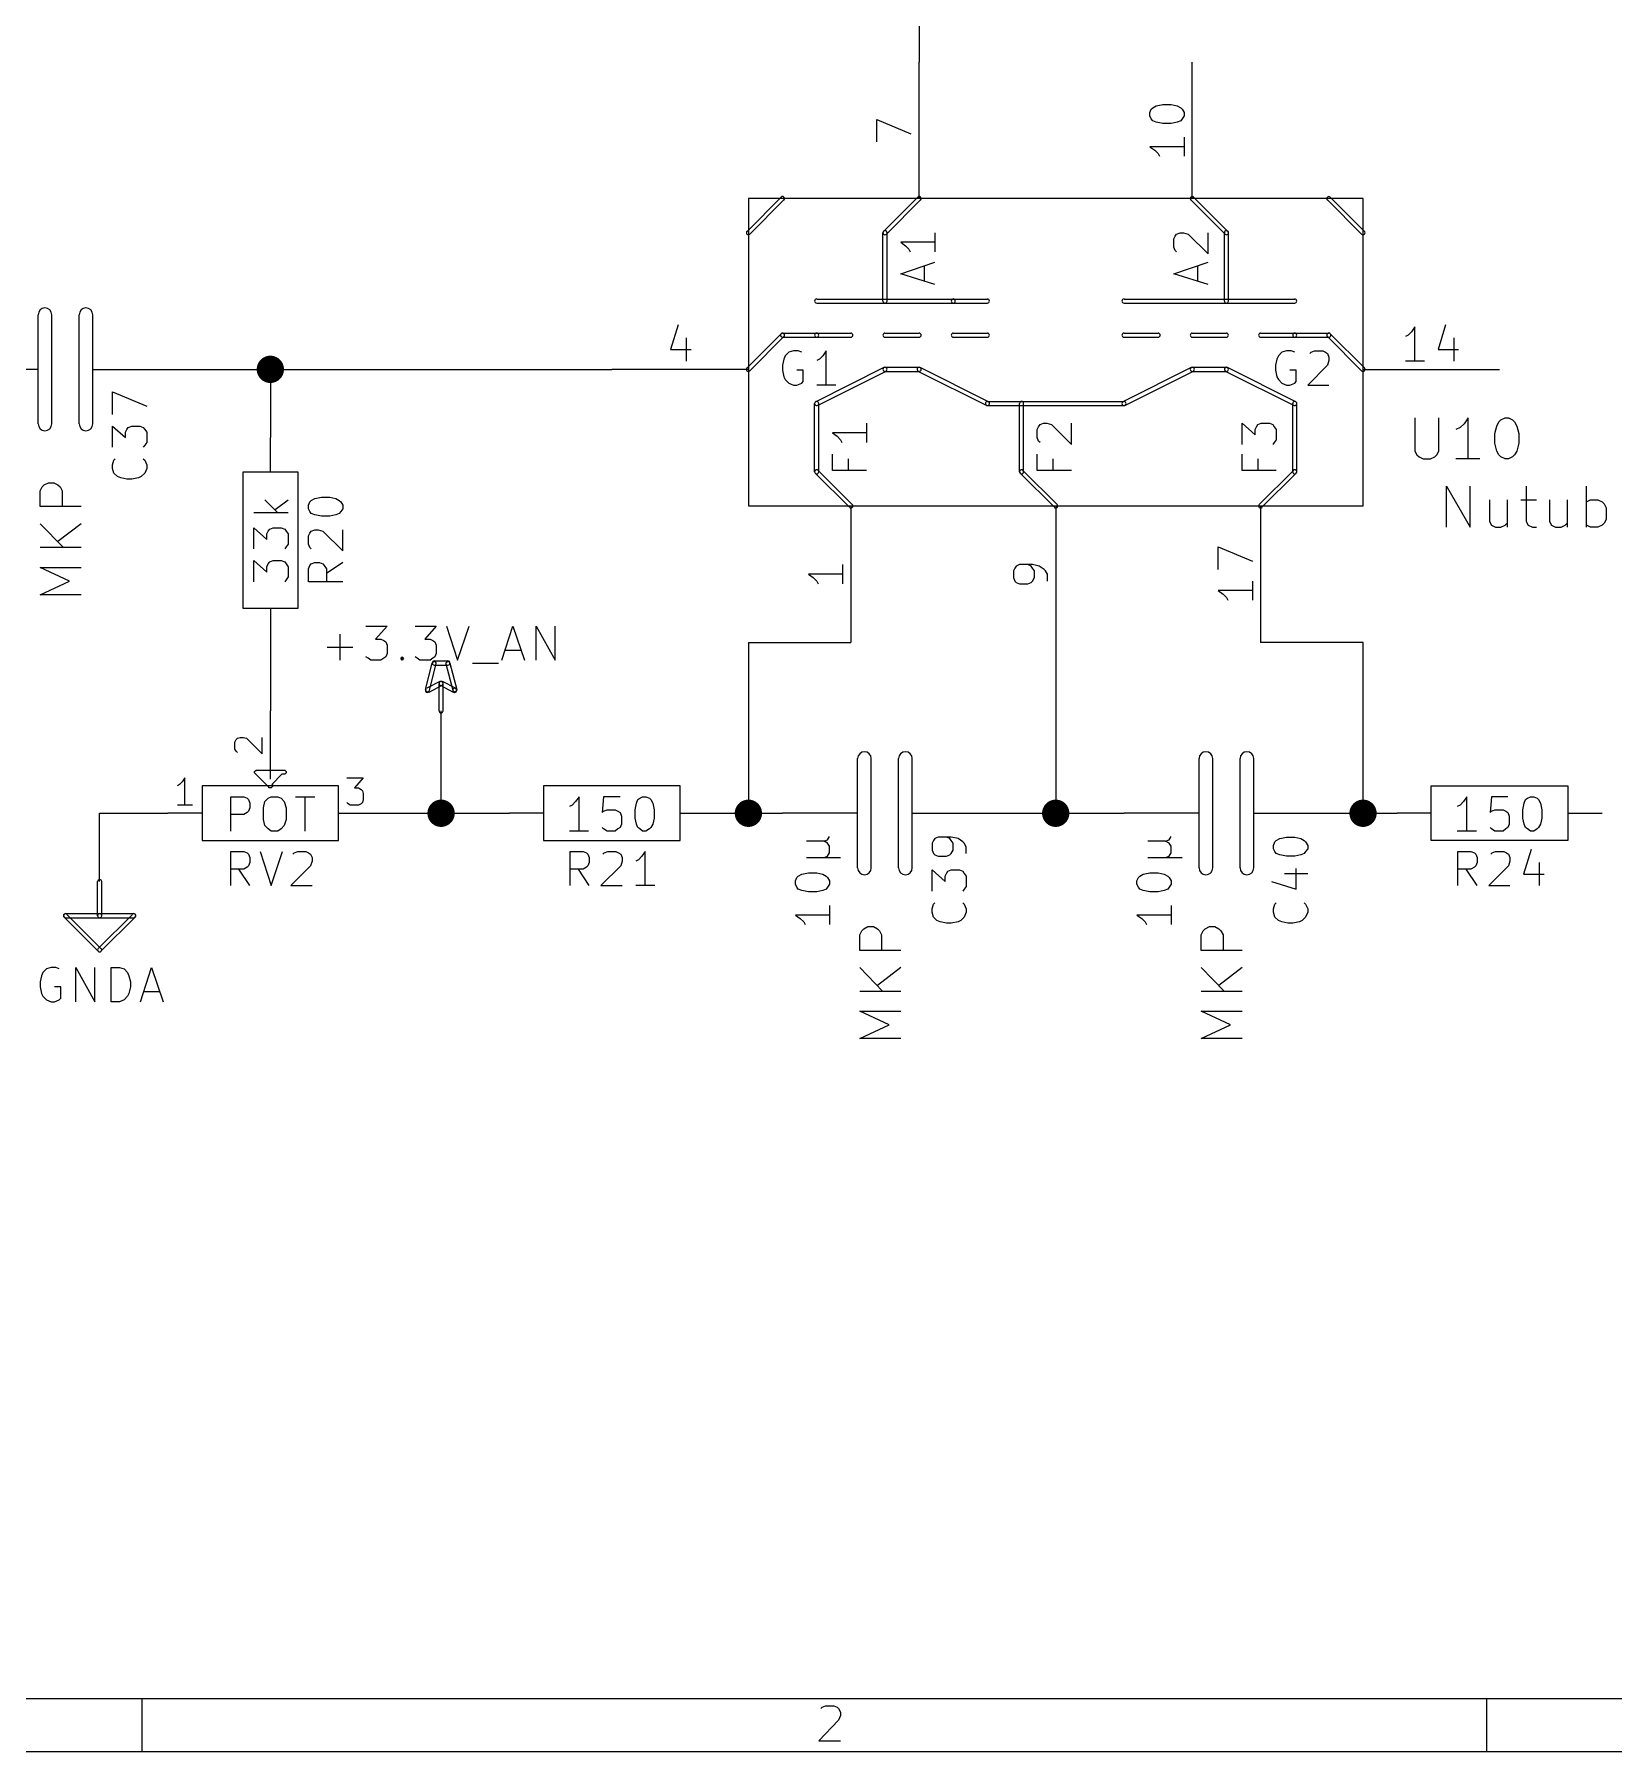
# Model space of a CAD drawing. Extents: x 10 to 329, y -200 to -10.
# Drawn here: x 56 to 114.7, y -200 to -136.1 of the extents above; entities that cross this region are included whole.
import ezdxf

# ---------------------------------------------------------------- set-up
doc = ezdxf.new("R2010")
doc.units = 0
doc.header["$MEASUREMENT"] = 0
doc.layers.add('BLACK', color=7, linetype='CONTINUOUS')
doc.layers.add('WHITE', color=7, linetype='CONTINUOUS')

msp = doc.modelspace()

# ---------------------------------------------------------------- linework, layer by layer
at = {"layer": 'Black'}
for p, q in [((88.9, -107.95), (88.9, -137.16)), ((88.9, -142.24), (88.9, -137.16)), ((99.06, -142.24), (99.06, -137.16)), ((97.4852, -139.04), (97.536, -138.913)), ((97.4852, -139.167), (97.4852, -139.04)), ((97.536, -139.268), (97.4852, -139.167)), ((97.536, -138.913), (97.5868, -138.862)), ((97.5868, -138.862), (97.7138, -138.786)), ((97.7138, -138.786), (97.9678, -138.735)), ((97.9678, -138.735), (98.2726, -138.735)), ((98.2726, -138.735), (98.5012, -138.786)), ((98.5012, -138.786), (98.6282, -138.862)), ((98.6282, -138.862), (98.679, -138.913)), ((98.679, -138.913), (98.7552, -139.04)), ((98.7552, -139.167), (98.679, -139.268)), ((98.7552, -139.04), (98.7552, -139.167)), ((87.3252, -140.132), (87.3252, -139.294)), ((87.3252, -139.294), (88.5952, -139.827)), ((97.5868, -139.344), (97.536, -139.268)), ((97.7138, -139.395), (97.5868, -139.344)), ((97.9678, -139.446), (97.7138, -139.395)), ((98.2726, -139.446), (97.9678, -139.446)), ((98.5012, -139.395), (98.2726, -139.446)), ((98.6282, -139.344), (98.5012, -139.395)), ((98.679, -139.268), (98.6282, -139.344)), ((98.7552, -140.31), (97.4852, -140.31)), ((97.4852, -140.31), (97.663, -140.437)), ((97.663, -140.437), (97.79, -140.564)), ((98.7552, -139.954), (98.7552, -140.665)), ((97.79, -140.564), (97.8408, -140.665)), ((82.4992, -143.459), (83.7692, -142.189)), ((82.55, -142.24), (82.55, -153.67)), ((105.41, -142.24), (82.55, -142.24)), ((82.6008, -143.561), (83.8708, -142.291)), ((88.8492, -142.189), (87.5792, -143.459)), ((88.9508, -142.291), (87.6808, -143.561)), ((99.0092, -142.291), (100.279, -143.561)), ((99.1108, -142.189), (100.381, -143.459)), ((104.089, -142.291), (105.359, -143.561)), ((104.191, -142.189), (105.461, -143.459)), ((105.41, -153.67), (105.41, -142.24)), ((87.5538, -146.05), (87.5538, -143.51)), ((87.7062, -146.05), (87.7062, -143.51)), ((100.254, -146.05), (100.254, -143.51)), ((100.406, -146.05), (100.406, -143.51)), ((85.09, -145.974), (90.17, -145.974)), ((85.09, -146.126), (90.17, -146.126)), ((90.17, -145.974), (91.44, -145.974)), ((90.17, -146.126), (91.44, -146.126)), ((96.52, -145.974), (102.87, -145.974)), ((96.52, -146.126), (102.87, -146.126)), ((56.134, -150.622), (56.134, -146.558)), ((56.642, -150.622), (56.642, -146.558)), ((57.658, -150.622), (57.658, -146.558)), ((58.166, -150.622), (58.166, -146.558)), ((79.9338, -146.939), (79.6544, -147.853)), ((80.2386, -147.422), (80.2386, -148.285)), ((83.7692, -147.269), (82.4992, -148.539)), ((83.8708, -147.371), (82.6008, -148.641)), ((83.82, -147.244), (85.09, -147.244)), ((83.82, -147.396), (85.09, -147.396)), ((85.09, -147.244), (86.36, -147.244)), ((85.09, -147.396), (86.36, -147.396)), ((87.63, -147.244), (88.9, -147.244)), ((87.63, -147.396), (88.9, -147.396)), ((90.17, -147.244), (91.44, -147.244)), ((90.17, -147.396), (91.44, -147.396)), ((96.52, -147.244), (97.79, -147.244)), ((96.52, -147.396), (97.79, -147.396)), ((99.06, -147.244), (100.33, -147.244)), ((99.06, -147.396), (100.33, -147.396)), ((101.6, -147.244), (102.87, -147.244)), ((101.6, -147.396), (102.87, -147.396)), ((102.87, -147.244), (104.14, -147.244)), ((102.87, -147.396), (104.14, -147.396)), ((104.089, -147.371), (105.359, -148.641)), ((104.191, -147.269), (105.461, -148.539)), ((107.086, -147.32), (106.985, -147.371)), ((107.213, -147.193), (107.086, -147.32)), ((107.34, -147.015), (107.213, -147.193)), ((107.34, -148.285), (107.34, -147.015)), ((108.483, -146.939), (108.204, -147.853)), ((108.788, -147.422), (108.788, -148.285)), ((79.6544, -147.853), (80.4164, -147.853)), ((108.204, -147.853), (108.966, -147.853)), ((56.134, -148.59), (53.34, -148.59)), ((58.166, -148.59), (60.96, -148.59)), ((60.96, -148.59), (77.47, -148.59)), ((64.77, -148.59), (64.77, -151.13)), ((82.55, -148.59), (77.47, -148.59)), ((85.0646, -149.784), (87.6046, -148.514)), ((85.1154, -149.936), (87.6554, -148.666)), ((87.63, -148.514), (88.9, -148.514)), ((87.63, -148.666), (88.9, -148.666)), ((88.8746, -148.666), (91.4146, -149.936)), ((88.9254, -148.514), (91.4654, -149.784)), ((96.4946, -149.784), (99.0346, -148.514)), ((96.5454, -149.936), (99.0854, -148.666)), ((99.06, -148.514), (100.33, -148.514)), ((99.06, -148.666), (100.33, -148.666)), ((100.305, -148.666), (102.845, -149.936)), ((100.355, -148.514), (102.895, -149.784)), ((105.41, -148.59), (110.49, -148.59)), ((107.696, -148.285), (106.985, -148.285)), ((85.0138, -152.4), (85.0138, -149.86)), ((85.1662, -152.4), (85.1662, -149.86)), ((91.44, -149.784), (96.52, -149.784)), ((91.44, -149.936), (96.52, -149.936)), ((92.6338, -152.4), (92.6338, -149.86)), ((92.7862, -152.4), (92.7862, -149.86)), ((102.794, -152.4), (102.794, -149.86)), ((102.946, -152.4), (102.946, -149.86)), ((64.77, -152.4), (64.77, -151.13)), ((63.754, -157.48), (63.754, -152.4)), ((63.754, -152.4), (65.786, -152.4)), ((65.786, -152.4), (65.786, -157.48)), ((85.0392, -152.451), (86.3092, -153.721)), ((85.1408, -152.349), (86.4108, -153.619)), ((93.9292, -153.721), (92.6592, -152.451)), ((94.0308, -153.619), (92.7608, -152.349)), ((102.819, -152.349), (101.549, -153.619)), ((102.921, -152.451), (101.651, -153.721)), ((56.2102, -153.111), (56.2864, -152.959)), ((56.2102, -153.695), (56.2102, -153.111)), ((56.2864, -152.959), (56.3626, -152.883)), ((56.3626, -152.883), (56.515, -152.806)), ((56.515, -152.806), (56.7182, -152.806)), ((56.7182, -152.806), (56.8706, -152.883)), ((56.8706, -152.883), (56.9468, -152.959)), ((56.9468, -152.959), (57.023, -153.111)), ((57.023, -153.111), (57.023, -153.695)), ((108.509, -154.457), (108.509, -152.933)), ((108.509, -152.933), (109.398, -154.457)), ((109.398, -154.457), (109.398, -152.933)), ((111.481, -152.933), (111.481, -154.254)), ((113.716, -154.457), (113.716, -152.933)), ((57.7342, -153.695), (56.2102, -153.695)), ((65.4304, -153.924), (64.1604, -153.924)), ((64.5668, -153.441), (65.0494, -153.924)), ((64.9478, -153.797), (65.4304, -153.441)), ((82.55, -153.67), (105.41, -153.67)), ((86.36, -153.67), (86.36, -158.75)), ((93.98, -153.67), (93.98, -158.75)), ((101.6, -153.67), (101.6, -158.75)), ((110.109, -153.441), (110.109, -154.254)), ((110.769, -153.441), (110.769, -154.457)), ((111.277, -153.441), (111.862, -153.441)), ((112.344, -153.441), (112.344, -154.254)), ((113.005, -153.441), (113.005, -154.457)), ((113.716, -153.518), (113.868, -153.441)), ((113.868, -153.441), (114.148, -153.441)), ((114.148, -153.441), (114.3, -153.518)), ((114.3, -153.518), (114.376, -153.594)), ((114.376, -153.594), (114.452, -153.746)), ((114.452, -153.746), (114.452, -154.178)), ((56.2102, -154.33), (57.0738, -155.219)), ((57.7342, -154.33), (56.8706, -154.991)), ((64.1604, -155.27), (64.1604, -154.483)), ((64.1604, -154.483), (64.643, -154.915)), ((64.6938, -154.61), (64.7446, -154.534)), ((64.7446, -154.534), (64.8716, -154.483)), ((64.8716, -154.483), (65.1764, -154.483)), ((65.1764, -154.483), (65.3034, -154.534)), ((65.3034, -154.534), (65.3542, -154.61)), ((110.109, -154.254), (110.185, -154.381)), ((110.185, -154.381), (110.338, -154.457)), ((110.338, -154.457), (110.541, -154.457)), ((110.541, -154.457), (110.693, -154.381)), ((110.693, -154.381), (110.769, -154.305)), ((111.481, -154.254), (111.557, -154.381)), ((111.557, -154.381), (111.709, -154.457)), ((111.709, -154.457), (111.862, -154.457)), ((112.344, -154.254), (112.42, -154.381)), ((112.42, -154.381), (112.573, -154.457)), ((112.573, -154.457), (112.776, -154.457)), ((112.776, -154.457), (112.928, -154.381)), ((112.928, -154.381), (113.005, -154.305)), ((113.868, -154.457), (113.716, -154.381)), ((114.148, -154.457), (113.868, -154.457)), ((114.3, -154.381), (114.148, -154.457)), ((114.376, -154.305), (114.3, -154.381)), ((114.452, -154.178), (114.376, -154.305)), ((64.643, -154.711), (64.6938, -154.61)), ((64.643, -154.915), (64.643, -154.711)), ((65.3542, -155.194), (65.3034, -155.27)), ((65.3542, -154.61), (65.4304, -154.711)), ((65.4304, -155.092), (65.3542, -155.194)), ((65.4304, -154.711), (65.4304, -155.092)), ((100.025, -156.032), (100.025, -155.194)), ((100.025, -155.194), (101.295, -155.727)), ((57.7342, -155.219), (56.2102, -155.219)), ((64.1604, -156.489), (64.1604, -155.702)), ((64.1604, -155.702), (64.643, -156.134)), ((64.643, -155.931), (64.6938, -155.829)), ((64.6938, -155.829), (64.7446, -155.753)), ((64.7446, -155.753), (64.8716, -155.702)), ((64.8716, -155.702), (65.1764, -155.702)), ((65.1764, -155.702), (65.3034, -155.753)), ((65.3034, -155.753), (65.3542, -155.829)), ((65.3542, -155.829), (65.4304, -155.931)), ((57.3024, -156.464), (56.2102, -155.956)), ((56.2102, -155.956), (57.7342, -155.956)), ((56.2102, -156.972), (57.3024, -156.464)), ((64.643, -156.134), (64.643, -155.931)), ((65.3542, -156.413), (65.3034, -156.489)), ((65.4304, -156.312), (65.3542, -156.413)), ((65.4304, -155.931), (65.4304, -156.312)), ((86.0552, -156.21), (84.7852, -156.21)), ((84.7852, -156.21), (84.963, -156.337)), ((84.963, -156.337), (85.09, -156.464)), ((85.09, -156.464), (85.1408, -156.566)), ((86.0552, -155.854), (86.0552, -156.566)), ((92.456, -155.981), (92.4052, -156.083)), ((92.4052, -156.083), (92.4052, -156.337)), ((92.4052, -156.337), (92.456, -156.464)), ((92.5068, -155.905), (92.456, -155.981)), ((92.456, -156.464), (92.5068, -156.515)), ((92.6338, -155.854), (92.5068, -155.905)), ((93.1164, -155.854), (92.6338, -155.854)), ((93.0656, -155.905), (92.9386, -155.854)), ((93.1164, -155.981), (93.0656, -155.905)), ((93.0656, -156.515), (93.1164, -156.464)), ((93.3704, -155.905), (93.1164, -155.854)), ((93.1926, -156.083), (93.1164, -155.981)), ((93.1164, -156.464), (93.1926, -156.337)), ((93.1926, -156.337), (93.1926, -156.083)), ((93.5482, -156.032), (93.3704, -155.905)), ((93.599, -156.083), (93.5482, -156.032)), ((93.6752, -156.21), (93.599, -156.083)), ((93.6752, -156.464), (93.6752, -156.21)), ((101.295, -156.464), (101.295, -157.175)), ((57.7342, -156.972), (56.2102, -156.972)), ((92.5068, -156.515), (92.6338, -156.566)), ((92.6338, -156.566), (92.9386, -156.566)), ((92.9386, -156.566), (93.0656, -156.515)), ((101.295, -156.82), (100.025, -156.82)), ((100.025, -156.82), (100.203, -156.947)), ((100.203, -156.947), (100.33, -157.074)), ((100.33, -157.074), (100.381, -157.175)), ((65.786, -157.48), (63.754, -157.48)), ((64.77, -157.48), (64.77, -158.75)), ((68.326, -158.14), (69.1134, -158.14)), ((69.1134, -158.14), (68.6816, -158.623)), ((70.1548, -158.14), (70.9422, -158.14)), ((70.9422, -158.14), (70.5104, -158.623)), ((71.3232, -158.14), (71.7296, -159.41)), ((71.7296, -159.41), (72.1614, -158.14)), ((73.3806, -159.41), (73.787, -158.14)), ((73.787, -158.14), (74.2188, -159.41)), ((74.6506, -159.41), (74.6506, -158.14)), ((74.6506, -158.14), (75.3618, -159.41)), ((75.3618, -159.41), (75.3618, -158.14)), ((64.77, -158.75), (64.77, -161.29)), ((66.8782, -158.928), (67.8434, -158.928)), ((67.3608, -159.41), (67.3608, -158.445)), ((68.6816, -158.623), (68.8848, -158.623)), ((68.8848, -158.623), (68.9864, -158.674)), ((68.9864, -158.674), (69.0626, -158.725)), ((69.0626, -158.725), (69.1134, -158.852)), ((69.1134, -158.852), (69.1134, -159.156)), ((70.5104, -158.623), (70.7136, -158.623)), ((70.7136, -158.623), (70.8152, -158.674)), ((70.8152, -158.674), (70.8914, -158.725)), ((70.8914, -158.725), (70.9422, -158.852)), ((70.9422, -158.852), (70.9422, -159.156)), ((73.5076, -159.029), (74.0918, -159.029)), ((82.55, -158.75), (86.36, -158.75)), ((82.55, -158.75), (82.55, -165.1)), ((93.98, -158.75), (93.98, -165.1)), ((105.41, -158.75), (101.6, -158.75)), ((105.41, -165.1), (105.41, -158.75)), ((68.4022, -159.334), (68.326, -159.283)), ((68.5038, -159.41), (68.4022, -159.334)), ((68.8848, -159.41), (68.5038, -159.41)), ((68.9864, -159.334), (68.8848, -159.41)), ((69.0626, -159.283), (68.9864, -159.334)), ((69.1134, -159.156), (69.0626, -159.283)), ((69.6214, -159.334), (69.6722, -159.283)), ((69.6722, -159.41), (69.6214, -159.334)), ((69.6722, -159.283), (69.723, -159.334)), ((69.6722, -159.283), (69.6722, -159.41)), ((69.723, -159.334), (69.6722, -159.41)), ((70.231, -159.334), (70.1548, -159.283)), ((70.3326, -159.41), (70.231, -159.334)), ((70.7136, -159.41), (70.3326, -159.41)), ((70.5358, -160.503), (70.7898, -159.512)), ((70.6882, -160.528), (70.9422, -159.537)), ((70.8152, -159.334), (70.7136, -159.41)), ((70.8914, -159.283), (70.8152, -159.334)), ((70.866, -159.436), (71.374, -159.436)), ((70.866, -159.588), (71.374, -159.588)), ((70.9422, -159.156), (70.8914, -159.283)), ((71.2978, -159.537), (71.5518, -160.528)), ((71.4502, -159.512), (71.7042, -160.503)), ((72.2884, -159.512), (73.2536, -159.512)), ((71.0692, -160.198), (70.5866, -160.452)), ((71.0438, -161.29), (71.0438, -160.274)), ((71.6534, -160.452), (71.1708, -160.198)), ((71.1962, -161.29), (71.1962, -160.274)), ((71.1454, -160.35), (70.6628, -160.604)), ((71.5772, -160.604), (71.0946, -160.35)), ((64.77, -163.83), (64.77, -161.29)), ((71.12, -165.1), (71.12, -161.29)), ((63.4492, -162.458), (63.5, -162.357)), ((63.4492, -162.712), (63.4492, -162.458)), ((63.5, -162.789), (63.4492, -162.712)), ((63.5, -162.357), (63.5508, -162.306)), ((63.5508, -162.839), (63.5, -162.789)), ((63.5508, -162.306), (63.6524, -162.281)), ((63.6524, -162.281), (63.754, -162.281)), ((63.754, -162.281), (63.881, -162.306)), ((63.881, -162.306), (64.4652, -162.89)), ((64.4652, -162.89), (64.4652, -162.281)), ((64.1858, -163.551), (64.2366, -163.5)), ((64.2366, -163.5), (65.3034, -163.5)), ((65.3034, -163.5), (65.3542, -163.551)), ((86.614, -167.132), (86.614, -163.068)), ((87.122, -167.132), (87.122, -163.068)), ((88.138, -167.132), (88.138, -163.068)), ((88.646, -167.132), (88.646, -163.068)), ((99.314, -167.132), (99.314, -163.068)), ((99.822, -167.132), (99.822, -163.068)), ((100.838, -167.132), (100.838, -163.068)), ((101.346, -167.132), (101.346, -163.068)), ((61.3918, -164.033), (61.3156, -164.084)), ((61.4934, -163.932), (61.3918, -164.033)), ((61.595, -163.779), (61.4934, -163.932)), ((61.595, -164.795), (61.595, -163.779)), ((62.23, -164.084), (62.23, -166.116)), ((67.31, -164.084), (62.23, -164.084)), ((64.1858, -163.601), (64.1858, -163.551)), ((64.7192, -164.135), (64.1858, -163.601)), ((64.7192, -164.16), (64.7192, -164.135)), ((64.8462, -164.109), (64.7954, -164.16)), ((65.2018, -163.652), (64.8208, -164.033)), ((64.8208, -164.033), (64.8462, -164.033)), ((64.8462, -164.033), (64.8462, -164.109)), ((65.3034, -163.652), (65.2018, -163.652)), ((65.3542, -163.601), (65.3034, -163.652)), ((65.3542, -163.551), (65.3542, -163.601)), ((67.31, -166.116), (67.31, -164.084)), ((67.6148, -163.779), (68.2244, -163.779)), ((68.2244, -163.779), (67.8942, -164.16)), ((74.93, -164.084), (74.93, -166.116)), ((80.01, -164.084), (74.93, -164.084)), ((80.01, -166.116), (80.01, -164.084)), ((107.95, -166.116), (107.95, -164.084)), ((107.95, -164.084), (113.03, -164.084)), ((113.03, -164.084), (113.03, -166.116)), ((63.2968, -165.76), (63.2968, -164.49)), ((63.2968, -164.49), (63.7794, -164.49)), ((63.7794, -164.49), (63.9064, -164.541)), ((63.9064, -164.541), (63.9572, -164.592)), ((63.9572, -164.592), (64.008, -164.719)), ((64.008, -164.719), (64.008, -164.897)), ((64.516, -164.897), (64.5668, -164.668)), ((64.5668, -164.668), (64.6938, -164.541)), ((64.6938, -164.541), (64.7954, -164.49)), ((64.7954, -164.16), (64.7192, -164.16)), ((64.7954, -164.49), (65.0494, -164.49)), ((65.0494, -164.49), (65.1764, -164.541)), ((65.1764, -164.541), (65.278, -164.668)), ((65.278, -164.668), (65.3542, -164.897)), ((65.7098, -164.49), (66.421, -164.49)), ((66.0654, -165.76), (66.0654, -164.49)), ((67.6656, -164.744), (67.6148, -164.694)), ((67.7418, -164.795), (67.6656, -164.744)), ((67.8942, -164.16), (68.0466, -164.16)), ((68.0466, -164.16), (68.1482, -164.211)), ((68.1482, -164.744), (68.0466, -164.795)), ((68.1482, -164.211), (68.199, -164.262)), ((68.199, -164.694), (68.1482, -164.744)), ((68.199, -164.262), (68.2244, -164.363)), ((68.2244, -164.592), (68.199, -164.694)), ((68.2244, -164.363), (68.2244, -164.592)), ((76.1238, -164.668), (75.9968, -164.795)), ((76.2508, -164.49), (76.1238, -164.668)), ((76.2508, -165.76), (76.2508, -164.49)), ((77.1652, -164.49), (77.1144, -165.075)), ((77.7748, -164.49), (77.1652, -164.49)), ((78.3336, -164.973), (78.3844, -164.719)), ((78.3844, -164.719), (78.4352, -164.592)), ((78.4352, -164.592), (78.5114, -164.541)), ((78.5114, -164.541), (78.613, -164.49)), ((78.613, -164.49), (78.74, -164.49)), ((78.74, -164.49), (78.867, -164.541)), ((78.867, -164.541), (78.9178, -164.592)), ((78.9178, -164.592), (78.994, -164.719)), ((78.994, -164.719), (79.0448, -164.973)), ((109.144, -164.668), (109.017, -164.795)), ((109.271, -164.49), (109.144, -164.668)), ((109.271, -165.76), (109.271, -164.49)), ((110.185, -164.49), (110.134, -165.075)), ((110.795, -164.49), (110.185, -164.49)), ((111.354, -164.973), (111.404, -164.719)), ((111.404, -164.719), (111.455, -164.592)), ((111.455, -164.592), (111.531, -164.541)), ((111.531, -164.541), (111.633, -164.49)), ((111.633, -164.49), (111.76, -164.49)), ((111.76, -164.49), (111.887, -164.541)), ((111.887, -164.541), (111.938, -164.592)), ((111.938, -164.592), (112.014, -164.719)), ((112.014, -164.719), (112.065, -164.973)), ((58.42, -167.64), (58.42, -165.1)), ((58.42, -165.1), (60.96, -165.1)), ((62.23, -165.1), (60.96, -165.1)), ((61.8744, -164.795), (61.3156, -164.795)), ((63.7794, -165.151), (63.2968, -165.151)), ((63.9064, -165.075), (63.7794, -165.151)), ((63.9572, -165.024), (63.9064, -165.075)), ((64.008, -164.897), (63.9572, -165.024)), ((64.516, -165.329), (64.516, -164.897)), ((64.5668, -165.557), (64.516, -165.329)), ((65.3542, -165.329), (65.278, -165.557)), ((65.3542, -164.897), (65.3542, -165.329)), ((67.31, -165.1), (68.58, -165.1)), ((68.0466, -164.795), (67.7418, -164.795)), ((68.58, -165.1), (73.66, -165.1)), ((74.93, -165.1), (73.66, -165.1)), ((75.9968, -164.795), (75.8952, -164.846)), ((77.1144, -165.075), (77.1652, -165.024)), ((77.1652, -165.024), (77.2922, -164.973)), ((77.2922, -164.973), (77.597, -164.973)), ((77.597, -164.973), (77.6986, -165.024)), ((77.6986, -165.024), (77.7748, -165.075)), ((77.7748, -165.075), (77.8256, -165.202)), ((77.8256, -165.202), (77.8256, -165.506)), ((78.3336, -165.278), (78.3336, -164.973)), ((78.3844, -165.506), (78.3336, -165.278)), ((79.0448, -165.278), (78.994, -165.506)), ((79.0448, -164.973), (79.0448, -165.278)), ((80.01, -165.1), (81.28, -165.1)), ((81.28, -165.1), (83.82, -165.1)), ((86.614, -165.1), (83.82, -165.1)), ((88.646, -165.1), (91.44, -165.1)), ((91.44, -165.1), (96.52, -165.1)), ((99.314, -165.1), (96.52, -165.1)), ((101.346, -165.1), (104.14, -165.1)), ((104.14, -165.1), (106.68, -165.1)), ((107.95, -165.1), (106.68, -165.1)), ((109.017, -164.795), (108.915, -164.846)), ((110.134, -165.075), (110.185, -165.024)), ((110.185, -165.024), (110.312, -164.973)), ((110.312, -164.973), (110.617, -164.973)), ((110.617, -164.973), (110.719, -165.024)), ((110.719, -165.024), (110.795, -165.075)), ((110.795, -165.075), (110.846, -165.202)), ((110.846, -165.202), (110.846, -165.506)), ((111.354, -165.278), (111.354, -164.973)), ((111.404, -165.506), (111.354, -165.278)), ((112.065, -165.278), (112.014, -165.506)), ((112.065, -164.973), (112.065, -165.278)), ((113.03, -165.1), (114.3, -165.1)), ((64.6938, -165.684), (64.5668, -165.557)), ((64.7954, -165.76), (64.6938, -165.684)), ((65.0494, -165.76), (64.7954, -165.76)), ((65.1764, -165.684), (65.0494, -165.76)), ((65.278, -165.557), (65.1764, -165.684)), ((76.6064, -165.76), (75.8952, -165.76)), ((77.1652, -165.684), (77.1144, -165.633)), ((77.2922, -165.76), (77.1652, -165.684)), ((77.597, -165.76), (77.2922, -165.76)), ((77.6986, -165.684), (77.597, -165.76)), ((77.7748, -165.633), (77.6986, -165.684)), ((77.8256, -165.506), (77.7748, -165.633)), ((78.4352, -165.633), (78.3844, -165.506)), ((78.5114, -165.684), (78.4352, -165.633)), ((78.613, -165.76), (78.5114, -165.684)), ((78.74, -165.76), (78.613, -165.76)), ((78.867, -165.684), (78.74, -165.76)), ((78.9178, -165.633), (78.867, -165.684)), ((78.994, -165.506), (78.9178, -165.633)), ((85.4964, -166.091), (85.5726, -165.964)), ((98.1964, -166.091), (98.2726, -165.964)), ((109.626, -165.76), (108.915, -165.76)), ((110.185, -165.684), (110.134, -165.633)), ((110.312, -165.76), (110.185, -165.684)), ((110.617, -165.76), (110.312, -165.76)), ((110.719, -165.684), (110.617, -165.76)), ((110.795, -165.633), (110.719, -165.684)), ((110.846, -165.506), (110.795, -165.633)), ((111.455, -165.633), (111.404, -165.506)), ((111.531, -165.684), (111.455, -165.633)), ((111.633, -165.76), (111.531, -165.684)), ((111.76, -165.76), (111.633, -165.76)), ((111.887, -165.684), (111.76, -165.76)), ((111.938, -165.633), (111.887, -165.684)), ((112.014, -165.506), (111.938, -165.633)), ((62.23, -166.116), (67.31, -166.116)), ((74.93, -166.116), (80.01, -166.116)), ((85.3694, -166.141), (84.709, -166.141)), ((85.3694, -166.141), (85.4964, -166.091)), ((85.4964, -166.218), (85.3694, -166.141)), ((85.5726, -166.319), (85.4964, -166.218)), ((85.4964, -166.7), (85.5726, -166.573)), ((85.5726, -166.573), (85.5726, -166.319)), ((98.0694, -166.141), (97.409, -166.141)), ((98.0694, -166.141), (98.1964, -166.091)), ((98.1964, -166.218), (98.0694, -166.141)), ((98.2726, -166.319), (98.1964, -166.218)), ((98.1964, -166.7), (98.2726, -166.573)), ((98.2726, -166.573), (98.2726, -166.319)), ((113.03, -166.116), (107.95, -166.116)), ((84.5312, -167.361), (84.7852, -167.31)), ((84.709, -166.751), (85.979, -166.751)), ((84.7852, -167.31), (85.09, -167.31)), ((85.09, -167.31), (85.3186, -167.361)), ((85.3694, -166.751), (85.4964, -166.7)), ((97.2312, -167.361), (97.4852, -167.31)), ((97.409, -166.751), (98.679, -166.751)), ((97.4852, -167.31), (97.79, -167.31)), ((97.79, -167.31), (98.0186, -167.361)), ((98.0694, -166.751), (98.1964, -166.7)), ((58.3438, -168.91), (58.3438, -167.64)), ((58.4962, -168.91), (58.4962, -167.64)), ((84.3026, -167.615), (84.3534, -167.488)), ((84.3026, -167.742), (84.3026, -167.615)), ((84.3534, -167.843), (84.3026, -167.742)), ((84.3534, -167.488), (84.4042, -167.437)), ((84.4042, -167.919), (84.3534, -167.843)), ((84.4042, -167.437), (84.5312, -167.361)), ((84.5312, -167.97), (84.4042, -167.919)), ((84.7852, -168.021), (84.5312, -167.97)), ((85.3186, -167.97), (85.09, -168.021)), ((85.3186, -167.361), (85.4456, -167.437)), ((85.4456, -167.919), (85.3186, -167.97)), ((85.4456, -167.437), (85.4964, -167.488)), ((85.4964, -167.843), (85.4456, -167.919)), ((85.4964, -167.488), (85.5726, -167.615)), ((85.5726, -167.742), (85.4964, -167.843)), ((85.5726, -167.615), (85.5726, -167.742)), ((97.0026, -167.615), (97.0534, -167.488)), ((97.0026, -167.742), (97.0026, -167.615)), ((97.0534, -167.843), (97.0026, -167.742)), ((97.0534, -167.488), (97.1042, -167.437)), ((97.1042, -167.919), (97.0534, -167.843)), ((97.1042, -167.437), (97.2312, -167.361)), ((97.2312, -167.97), (97.1042, -167.919)), ((97.4852, -168.021), (97.2312, -167.97)), ((98.0186, -167.97), (97.79, -168.021)), ((98.0186, -167.361), (98.1456, -167.437)), ((98.1456, -167.919), (98.0186, -167.97)), ((98.1456, -167.437), (98.1964, -167.488)), ((98.1964, -167.843), (98.1456, -167.919)), ((98.1964, -167.488), (98.2726, -167.615)), ((98.2726, -167.742), (98.1964, -167.843)), ((98.2726, -167.615), (98.2726, -167.742)), ((85.09, -168.021), (84.7852, -168.021)), ((85.5726, -168.529), (85.5726, -169.24)), ((97.79, -168.021), (97.4852, -168.021)), ((98.2726, -168.529), (98.2726, -169.24)), ((58.3692, -170.231), (57.0992, -168.961)), ((57.15, -168.834), (58.42, -168.834)), ((57.15, -168.986), (58.42, -168.986)), ((58.4708, -170.129), (57.2008, -168.859)), ((59.6392, -168.859), (58.3692, -170.129)), ((58.42, -168.834), (59.69, -168.834)), ((58.42, -168.986), (59.69, -168.986)), ((59.7408, -168.961), (58.4708, -170.231)), ((85.5726, -168.885), (84.3026, -168.885)), ((84.3026, -168.885), (84.4804, -169.012)), ((84.4804, -169.012), (84.6074, -169.139)), ((84.6074, -169.139), (84.6582, -169.24)), ((98.2726, -168.885), (97.0026, -168.885)), ((97.0026, -168.885), (97.1804, -169.012)), ((97.1804, -169.012), (97.3074, -169.139)), ((97.3074, -169.139), (97.3582, -169.24)), ((86.6902, -169.621), (86.7664, -169.469)), ((86.6902, -170.205), (86.6902, -169.621)), ((86.7664, -169.469), (86.8426, -169.393)), ((86.8426, -169.393), (86.995, -169.316)), ((86.995, -169.316), (87.1982, -169.316)), ((87.1982, -169.316), (87.3506, -169.393)), ((87.3506, -169.393), (87.4268, -169.469)), ((87.4268, -169.469), (87.503, -169.621)), ((87.503, -169.621), (87.503, -170.205)), ((99.3902, -169.621), (99.4664, -169.469)), ((99.3902, -170.205), (99.3902, -169.621)), ((99.4664, -169.469), (99.5426, -169.393)), ((99.5426, -169.393), (99.695, -169.316)), ((99.695, -169.316), (99.8982, -169.316)), ((99.8982, -169.316), (100.051, -169.393)), ((100.051, -169.393), (100.127, -169.469)), ((100.127, -169.469), (100.203, -169.621)), ((100.203, -169.621), (100.203, -170.205)), ((88.2142, -170.205), (86.6902, -170.205)), ((100.914, -170.205), (99.3902, -170.205)), ((56.261, -171.145), (56.2102, -171.374)), ((56.3118, -171.018), (56.261, -171.145)), ((56.4388, -170.891), (56.3118, -171.018)), ((56.6166, -170.84), (56.4388, -170.891)), ((56.7944, -170.84), (56.6166, -170.84)), ((56.9214, -170.891), (56.7944, -170.84)), ((57.531, -172.11), (57.531, -170.84)), ((57.531, -170.84), (58.2422, -172.11)), ((58.2422, -172.11), (58.2422, -170.84)), ((58.8518, -172.11), (58.8518, -170.84)), ((58.8518, -170.84), (59.1566, -170.84)), ((59.1566, -170.84), (59.3344, -170.891)), ((59.3344, -170.891), (59.4614, -171.018)), ((59.4614, -171.018), (59.5122, -171.145)), ((59.5122, -171.145), (59.563, -171.374)), ((59.944, -172.11), (60.3504, -170.84)), ((60.3504, -170.84), (60.7822, -172.11)), ((86.6902, -170.84), (87.5538, -171.729)), ((88.2142, -170.84), (87.3506, -171.501)), ((99.3902, -170.84), (100.254, -171.729)), ((100.914, -170.84), (100.051, -171.501)), ((56.2102, -171.374), (56.2102, -171.552)), ((56.2102, -171.552), (56.261, -171.806)), ((56.261, -171.806), (56.3118, -171.907)), ((56.9722, -171.552), (56.7436, -171.552)), ((56.9722, -171.983), (56.9722, -171.552)), ((59.5122, -171.806), (59.4614, -171.907)), ((59.563, -171.552), (59.5122, -171.806)), ((59.563, -171.374), (59.563, -171.552)), ((60.071, -171.729), (60.6552, -171.729)), ((88.2142, -171.729), (86.6902, -171.729)), ((100.914, -171.729), (99.3902, -171.729)), ((56.3118, -171.907), (56.4388, -172.034)), ((56.4388, -172.034), (56.6166, -172.11)), ((56.6166, -172.11), (56.7436, -172.11)), ((56.7436, -172.11), (56.9214, -172.034)), ((56.9214, -172.034), (56.9722, -171.983)), ((59.1566, -172.11), (58.8518, -172.11)), ((59.3344, -172.034), (59.1566, -172.11)), ((59.4614, -171.907), (59.3344, -172.034)), ((87.7824, -172.974), (86.6902, -172.466)), ((86.6902, -172.466), (88.2142, -172.466)), ((86.6902, -173.482), (87.7824, -172.974)), ((100.482, -172.974), (99.3902, -172.466)), ((99.3902, -172.466), (100.914, -172.466)), ((99.3902, -173.482), (100.482, -172.974)), ((88.2142, -173.482), (86.6902, -173.482)), ((100.914, -173.482), (99.3902, -173.482)), ((11.9888, -198.018), (285.013, -198.018)), ((59.9948, -198.018), (59.9948, -200)), ((85.2424, -198.399), (85.2932, -198.349)), ((85.2932, -198.349), (85.4202, -198.298)), ((85.4202, -198.298), (85.725, -198.298)), ((85.725, -198.298), (85.852, -198.349)), ((85.852, -198.349), (85.9028, -198.399)), ((85.9028, -198.399), (85.979, -198.526)), ((85.979, -198.526), (85.979, -198.653)), ((110.007, -198.018), (110.007, -200)), ((85.9028, -198.831), (85.1662, -199.593)), ((85.979, -198.653), (85.9028, -198.831)), ((85.1662, -199.593), (85.979, -199.593)), ((10.0076, -200), (286.995, -200))]:
    msp.add_line(p, q, dxfattribs=at)
at = {"layer": 'Black', "const_width": 0.508}
for points in [[(64.516, -148.59, 1), (65.024, -148.59, 1)], [(70.866, -165.1, 1), (71.374, -165.1, 1)], [(82.296, -165.1, 1), (82.804, -165.1, 1)], [(93.726, -165.1, 1), (94.234, -165.1, 1)], [(105.156, -165.1, 1), (105.664, -165.1, 1)]]:
    msp.add_lwpolyline(points, format="xyb", close=True, dxfattribs=at)
at = {"layer": 'Black'}
for centre, radius, start, end in [((83.82, -142.24), 0.0762, 315, 495), ((88.9, -142.24), 0.0762, 315, 495), ((99.06, -142.24), 0.0762, 45, 225), ((104.14, -142.24), 0.0762, 45, 225), ((82.55, -143.51), 0.0762, 135, 315), ((87.63, -143.51), 0.0762, 360, 540), ((87.63, -143.51), 0.0762, 495, 675), ((100.33, -143.51), 0.0762, 360, 540), ((100.33, -143.51), 0.0762, 225, 405), ((105.41, -143.51), 0.0762, 225, 405), ((85.09, -146.05), 0.0762, 90, 270), ((87.63, -146.05), 0.0762, 180, 360), ((90.17, -146.05), 0.0762, 90, 270), ((90.17, -146.05), 0.0762, 270, 450), ((91.44, -146.05), 0.0762, 270, 450), ((96.52, -146.05), 0.0762, 90, 270), ((100.33, -146.05), 0.0762, 180, 360), ((102.87, -146.05), 0.0762, 270, 450), ((56.388, -146.558), 0.254, 360, 540), ((57.912, -146.558), 0.254, 360, 540), ((83.82, -147.32), 0.0762, 90, 270), ((83.82, -147.32), 0.0762, 315, 495), ((85.09, -147.32), 0.0762, 90, 270), ((85.09, -147.32), 0.0762, 270, 450), ((86.36, -147.32), 0.0762, 270, 450), ((87.63, -147.32), 0.0762, 90, 270), ((88.9, -147.32), 0.0762, 270, 450), ((90.17, -147.32), 0.0762, 90, 270), ((91.44, -147.32), 0.0762, 270, 450), ((96.52, -147.32), 0.0762, 90, 270), ((97.79, -147.32), 0.0762, 270, 450), ((99.06, -147.32), 0.0762, 90, 270), ((100.33, -147.32), 0.0762, 270, 450), ((101.6, -147.32), 0.0762, 90, 270), ((102.87, -147.32), 0.0762, 90, 270), ((102.87, -147.32), 0.0762, 270, 450), ((104.14, -147.32), 0.0762, 45, 225), ((104.14, -147.32), 0.0762, 270, 450), ((82.55, -148.59), 0.0762, 495, 675), ((87.63, -148.59), 0.0762, 90, 270), ((87.63, -148.59), 0.0762, 296.565, 476.565), ((88.9, -148.59), 0.0762, 63.4349, 243.435), ((88.9, -148.59), 0.0762, 270, 450), ((99.06, -148.59), 0.0762, 90, 270), ((99.06, -148.59), 0.0762, 296.565, 476.565), ((100.33, -148.59), 0.0762, 63.4349, 243.435), ((100.33, -148.59), 0.0762, 270, 450), ((105.41, -148.59), 0.0762, 225, 405), ((85.09, -149.86), 0.0762, 360, 540), ((85.09, -149.86), 0.0762, 116.565, 296.565), ((91.44, -149.86), 0.0762, 90, 270), ((91.44, -149.86), 0.0762, 243.435, 423.435), ((92.71, -149.86), 0.0762, 360, 540), ((96.52, -149.86), 0.0762, 116.565, 296.565), ((96.52, -149.86), 0.0762, 270, 450), ((102.87, -149.86), 0.0762, 360, 540), ((102.87, -149.86), 0.0762, 243.435, 423.435), ((56.388, -150.622), 0.254, 180, 360), ((57.912, -150.622), 0.254, 180, 360), ((85.09, -152.4), 0.0762, 45, 225), ((85.09, -152.4), 0.0762, 180, 360), ((92.71, -152.4), 0.0762, 405, 585), ((92.71, -152.4), 0.0762, 180, 360), ((102.87, -152.4), 0.0762, 180, 360), ((102.87, -152.4), 0.0762, 315, 495), ((86.36, -153.67), 0.0762, 225, 405), ((93.98, -153.67), 0.0762, 225, 405), ((101.6, -153.67), 0.0762, 495, 675), ((70.866, -159.512), 0.0762, 90, 270), ((70.866, -159.537), 0.0762, 345.964, 525.964), ((71.374, -159.537), 0.0762, 14.0362, 194.036), ((71.374, -159.512), 0.0762, 270, 450), ((71.12, -160.274), 0.0762, 360, 540), ((71.12, -160.274), 0.0762, 0, 180), ((71.12, -160.274), 0.0762, 423.435, 603.435), ((71.12, -160.274), 0.0762, 180, 360), ((71.12, -160.274), 0.0762, 296.565, 476.565), ((70.612, -160.528), 0.0762, 476.565, 656.565), ((70.612, -160.503), 0.0762, 165.964, 345.964), ((71.628, -160.528), 0.0762, 0, 180), ((71.628, -160.528), 0.0762, 180, 360), ((71.628, -160.503), 0.0762, 194.036, 374.036), ((71.628, -160.528), 0.0762, 243.435, 423.435), ((71.12, -161.29), 0.0762, 180, 360), ((86.868, -163.068), 0.254, 360, 540), ((88.392, -163.068), 0.254, 360, 540), ((99.568, -163.068), 0.254, 360, 540), ((101.092, -163.068), 0.254, 360, 540), ((86.868, -167.132), 0.254, 180, 360), ((88.392, -167.132), 0.254, 180, 360), ((99.568, -167.132), 0.254, 180, 360), ((101.092, -167.132), 0.254, 180, 360), ((58.42, -167.64), 0.0762, 360, 540), ((57.15, -168.91), 0.0762, 405, 585), ((57.15, -168.91), 0.0762, 90, 270), ((58.42, -168.91), 0.0762, 90, 270), ((58.42, -168.91), 0.0762, 180, 360), ((58.42, -168.91), 0.0762, 270, 450), ((59.69, -168.91), 0.0762, 315, 495), ((59.69, -168.91), 0.0762, 270, 450), ((58.42, -170.18), 0.0762, 495, 675), ((58.42, -170.18), 0.0762, 225, 405)]:
    msp.add_arc(centre, radius, start, end, dxfattribs=at)
at = {"layer": 'White'}
for p, q in [((89.4842, -143.51), (89.4842, -144.221)), ((98.3742, -143.739), (98.425, -143.637)), ((98.425, -143.637), (98.4758, -143.561)), ((98.4758, -143.561), (98.6028, -143.51)), ((98.6028, -143.51), (98.7298, -143.51)), ((98.7298, -143.51), (98.9076, -143.561)), ((98.9076, -143.561), (99.6442, -144.297)), ((99.6442, -144.297), (99.6442, -143.51)), ((89.4842, -143.866), (88.2142, -143.866)), ((88.2142, -143.866), (88.392, -143.993)), ((88.392, -143.993), (88.519, -144.12)), ((88.519, -144.12), (88.5698, -144.221)), ((98.3742, -144.043), (98.3742, -143.739)), ((98.425, -144.17), (98.3742, -144.043)), ((98.4758, -144.221), (98.425, -144.17)), ((88.2142, -145.034), (89.4842, -144.602)), ((89.1032, -145.313), (89.1032, -144.729)), ((98.3742, -145.034), (99.6442, -144.602)), ((99.2632, -145.313), (99.2632, -144.729)), ((89.4842, -145.44), (88.2142, -145.034)), ((99.6442, -145.44), (98.3742, -145.034)), ((83.9216, -148.082), (83.8708, -148.209)), ((84.0486, -147.955), (83.9216, -148.082)), ((84.2264, -147.904), (84.0486, -147.955)), ((84.4042, -147.904), (84.2264, -147.904)), ((84.5312, -147.955), (84.4042, -147.904)), ((85.3186, -148.082), (85.1916, -148.209)), ((85.4456, -147.904), (85.3186, -148.082)), ((85.4456, -149.174), (85.4456, -147.904)), ((102.26, -148.082), (102.21, -148.209)), ((102.387, -147.955), (102.26, -148.082)), ((102.565, -147.904), (102.387, -147.955)), ((102.743, -147.904), (102.565, -147.904)), ((102.87, -147.955), (102.743, -147.904)), ((103.429, -148.006), (103.48, -147.955)), ((103.48, -147.955), (103.607, -147.904)), ((103.607, -147.904), (103.911, -147.904)), ((103.911, -147.904), (104.013, -147.955)), ((104.013, -147.955), (104.089, -148.006)), ((104.089, -148.006), (104.14, -148.133)), ((104.14, -148.133), (104.14, -148.26)), ((83.8708, -148.209), (83.82, -148.438)), ((83.82, -148.438), (83.82, -148.615)), ((83.82, -148.615), (83.8708, -148.869)), ((84.582, -148.615), (84.3534, -148.615)), ((84.582, -149.047), (84.582, -148.615)), ((85.1916, -148.209), (85.09, -148.26)), ((102.21, -148.209), (102.159, -148.438)), ((102.159, -148.438), (102.159, -148.615)), ((102.159, -148.615), (102.21, -148.869)), ((102.921, -148.615), (102.692, -148.615)), ((102.921, -149.047), (102.921, -148.615)), ((104.089, -148.438), (103.353, -149.174)), ((104.14, -148.26), (104.089, -148.438)), ((58.9026, -150.266), (58.9026, -149.428)), ((58.9026, -149.428), (60.1726, -149.962)), ((83.8708, -148.869), (83.9216, -148.971)), ((83.9216, -148.971), (84.0486, -149.098)), ((84.0486, -149.098), (84.2264, -149.174)), ((84.2264, -149.174), (84.3534, -149.174)), ((84.3534, -149.174), (84.5312, -149.098)), ((84.5312, -149.098), (84.582, -149.047)), ((85.8012, -149.174), (85.09, -149.174)), ((102.21, -148.869), (102.26, -148.971)), ((102.26, -148.971), (102.387, -149.098)), ((102.387, -149.098), (102.565, -149.174)), ((102.565, -149.174), (102.692, -149.174)), ((102.692, -149.174), (102.87, -149.098)), ((102.87, -149.098), (102.921, -149.047)), ((103.353, -149.174), (104.14, -149.174)), ((58.9026, -151.486), (58.9026, -150.698)), ((58.9026, -150.698), (59.3852, -151.13)), ((59.4868, -150.749), (59.6138, -150.698)), ((59.6138, -150.698), (59.9186, -150.698)), ((59.9186, -150.698), (60.0456, -150.749)), ((86.9442, -150.597), (86.9442, -151.308)), ((93.2942, -150.825), (93.345, -150.724)), ((93.345, -150.724), (93.3958, -150.647)), ((93.3958, -150.647), (93.5228, -150.597)), ((93.5228, -150.597), (93.6498, -150.597)), ((93.6498, -150.597), (93.8276, -150.647)), ((93.8276, -150.647), (94.5642, -151.384)), ((94.5642, -151.384), (94.5642, -150.597)), ((100.914, -151.384), (100.914, -150.597)), ((100.914, -150.597), (101.397, -151.028)), ((101.397, -150.825), (101.448, -150.724)), ((101.448, -150.724), (101.498, -150.647)), ((101.498, -150.647), (101.625, -150.597)), ((101.625, -150.597), (101.93, -150.597)), ((101.93, -150.597), (102.057, -150.647)), ((102.057, -150.647), (102.108, -150.724)), ((102.108, -150.724), (102.184, -150.825)), ((107.34, -150.393), (107.34, -151.638)), ((108.229, -151.638), (108.229, -150.393)), ((109.169, -150.622), (109.017, -150.749)), ((109.322, -150.393), (109.169, -150.622)), ((109.322, -151.917), (109.322, -150.393)), ((110.312, -150.978), (110.388, -150.698)), ((110.388, -150.698), (110.465, -150.546)), ((110.465, -150.546), (110.541, -150.47)), ((110.541, -150.47), (110.693, -150.393)), ((110.693, -150.393), (110.82, -150.393)), ((110.82, -150.393), (110.973, -150.47)), ((110.973, -150.47), (111.049, -150.546)), ((111.049, -150.546), (111.125, -150.698)), ((111.125, -150.698), (111.201, -150.978)), ((59.3852, -150.927), (59.436, -150.825)), ((59.3852, -151.13), (59.3852, -150.927)), ((59.436, -150.825), (59.4868, -150.749)), ((60.0456, -150.749), (60.0964, -150.825)), ((60.0964, -150.825), (60.1726, -150.927)), ((60.1726, -151.308), (60.0964, -151.409)), ((60.1726, -150.927), (60.1726, -151.308)), ((86.9442, -150.952), (85.6742, -150.952)), ((85.6742, -150.952), (85.852, -151.079)), ((85.852, -151.079), (85.979, -151.206)), ((85.979, -151.206), (86.0298, -151.308)), ((93.2942, -151.13), (93.2942, -150.825)), ((93.345, -151.257), (93.2942, -151.13)), ((93.3958, -151.308), (93.345, -151.257)), ((101.397, -151.028), (101.397, -150.825)), ((102.108, -151.308), (102.057, -151.384)), ((102.184, -151.206), (102.108, -151.308)), ((102.184, -150.825), (102.184, -151.206)), ((109.017, -150.749), (108.864, -150.825)), ((110.312, -151.333), (110.312, -150.978)), ((110.388, -151.638), (110.312, -151.333)), ((111.201, -151.333), (111.125, -151.638)), ((111.201, -150.978), (111.201, -151.333)), ((58.9026, -152.146), (58.9534, -151.968)), ((58.9534, -151.968), (59.0042, -151.917)), ((60.0964, -151.409), (60.0456, -151.486)), ((60.0456, -151.917), (60.0964, -151.968)), ((60.0964, -151.968), (60.1726, -152.146)), ((85.6742, -152.349), (85.6742, -151.74)), ((86.2584, -151.917), (86.2584, -152.349)), ((93.2942, -152.349), (93.2942, -151.74)), ((93.8784, -151.917), (93.8784, -152.349)), ((100.914, -152.349), (100.914, -151.74)), ((101.498, -151.917), (101.498, -152.349)), ((107.34, -151.638), (107.417, -151.765)), ((107.417, -151.765), (107.493, -151.841)), ((107.493, -151.841), (107.645, -151.917)), ((107.645, -151.917), (107.925, -151.917)), ((107.925, -151.917), (108.077, -151.841)), ((108.077, -151.841), (108.153, -151.765)), ((108.153, -151.765), (108.229, -151.638)), ((109.753, -151.917), (108.864, -151.917)), ((110.465, -151.765), (110.388, -151.638)), ((110.541, -151.841), (110.465, -151.765)), ((110.693, -151.917), (110.541, -151.841)), ((110.82, -151.917), (110.693, -151.917)), ((110.973, -151.841), (110.82, -151.917)), ((111.049, -151.765), (110.973, -151.841)), ((111.125, -151.638), (111.049, -151.765)), ((58.9026, -152.273), (58.9026, -152.146)), ((58.9534, -152.451), (58.9026, -152.273)), ((59.0804, -152.578), (58.9534, -152.451)), ((59.2074, -152.629), (59.0804, -152.578)), ((59.436, -152.679), (59.2074, -152.629)), ((59.8678, -152.629), (59.6138, -152.679)), ((59.9694, -152.578), (59.8678, -152.629)), ((60.0964, -152.451), (59.9694, -152.578)), ((60.1726, -152.273), (60.0964, -152.451)), ((60.1726, -152.146), (60.1726, -152.273)), ((86.9442, -152.349), (85.6742, -152.349)), ((94.5642, -152.349), (93.2942, -152.349)), ((102.184, -152.349), (100.914, -152.349)), ((59.6138, -152.679), (59.436, -152.679)), ((66.1924, -153.645), (66.2432, -153.518)), ((66.1924, -153.772), (66.1924, -153.645)), ((66.2432, -153.873), (66.1924, -153.772)), ((66.2432, -153.518), (66.294, -153.467)), ((66.294, -153.949), (66.2432, -153.873)), ((66.294, -153.467), (66.421, -153.391)), ((66.421, -153.391), (66.675, -153.34)), ((66.675, -153.34), (66.9798, -153.34)), ((66.9798, -153.34), (67.2084, -153.391)), ((67.2084, -153.391), (67.3354, -153.467)), ((67.3354, -153.467), (67.3862, -153.518)), ((67.3862, -153.873), (67.3354, -153.949)), ((67.3862, -153.518), (67.4624, -153.645)), ((67.4624, -153.772), (67.3862, -153.873)), ((67.4624, -153.645), (67.4624, -153.772)), ((66.421, -154), (66.294, -153.949)), ((66.294, -154.61), (66.421, -154.559)), ((66.675, -154.051), (66.421, -154)), ((66.421, -154.559), (66.548, -154.559)), ((66.548, -154.559), (66.7258, -154.61)), ((66.9798, -154.051), (66.675, -154.051)), ((67.2084, -154), (66.9798, -154.051)), ((67.3354, -153.949), (67.2084, -154)), ((67.4624, -155.346), (67.4624, -154.559)), ((66.1924, -154.788), (66.2432, -154.686)), ((66.1924, -155.092), (66.1924, -154.788)), ((66.2432, -155.219), (66.1924, -155.092)), ((66.2432, -154.686), (66.294, -154.61)), ((66.7258, -154.61), (67.4624, -155.346)), ((66.294, -155.27), (66.2432, -155.219)), ((66.2432, -155.88), (66.294, -155.829)), ((66.294, -155.829), (66.421, -155.778)), ((66.421, -155.778), (66.5988, -155.778)), ((66.5988, -155.778), (66.7258, -155.829)), ((66.7258, -155.829), (66.7766, -155.88)), ((67.4624, -155.778), (66.8528, -156.185)), ((66.1924, -156.007), (66.2432, -155.88)), ((66.1924, -156.489), (66.1924, -156.007)), ((66.7766, -155.88), (66.8528, -156.007)), ((66.8528, -156.007), (66.8528, -156.489)), ((67.4624, -156.489), (66.1924, -156.489)), ((89.4842, -166.04), (89.4334, -166.116)), ((89.6112, -165.989), (89.4842, -166.04)), ((90.0938, -165.989), (89.6112, -165.989)), ((90.043, -166.04), (89.916, -165.989)), ((90.0938, -166.116), (90.043, -166.04)), ((90.3478, -166.04), (90.0938, -165.989)), ((90.5256, -166.167), (90.3478, -166.04)), ((102.184, -166.116), (102.311, -166.04)), ((102.311, -166.04), (102.565, -165.989)), ((102.565, -165.989), (102.87, -165.989)), ((102.87, -165.989), (103.099, -166.04)), ((103.099, -166.04), (103.226, -166.116)), ((63.2968, -167.792), (63.2968, -166.522)), ((63.2968, -166.522), (63.7794, -166.522)), ((63.7794, -166.522), (63.9064, -166.573)), ((63.9064, -166.573), (63.9572, -166.624)), ((63.9572, -166.624), (64.008, -166.751)), ((64.389, -166.522), (64.7954, -167.792)), ((64.7954, -167.792), (65.2272, -166.522)), ((65.6082, -166.624), (65.659, -166.573)), ((65.659, -166.573), (65.786, -166.522)), ((65.786, -166.522), (66.0908, -166.522)), ((66.0908, -166.522), (66.1924, -166.573)), ((66.1924, -166.573), (66.2686, -166.624)), ((66.2686, -166.624), (66.3194, -166.751)), ((75.9206, -167.792), (75.9206, -166.522)), ((75.9206, -166.522), (76.4032, -166.522)), ((76.4032, -166.522), (76.5302, -166.573)), ((76.5302, -166.573), (76.581, -166.624)), ((76.581, -166.624), (76.6318, -166.751)), ((77.1398, -166.624), (77.1906, -166.573)), ((77.1906, -166.573), (77.3176, -166.522)), ((77.3176, -166.522), (77.6224, -166.522)), ((77.6224, -166.522), (77.724, -166.573)), ((77.724, -166.573), (77.8002, -166.624)), ((77.8002, -166.624), (77.851, -166.751)), ((78.7146, -166.522), (78.5876, -166.7)), ((78.7146, -167.792), (78.7146, -166.522)), ((89.4334, -166.116), (89.3826, -166.218)), ((89.3826, -166.218), (89.3826, -166.472)), ((89.3826, -166.472), (89.4334, -166.599)), ((89.4334, -166.599), (89.4842, -166.649)), ((89.4842, -166.649), (89.6112, -166.7)), ((89.916, -166.7), (90.043, -166.649)), ((90.043, -166.649), (90.0938, -166.599)), ((90.17, -166.218), (90.0938, -166.116)), ((90.0938, -166.599), (90.17, -166.472)), ((90.17, -166.472), (90.17, -166.218)), ((90.5764, -166.218), (90.5256, -166.167)), ((90.6526, -166.345), (90.5764, -166.218)), ((90.6526, -166.599), (90.6526, -166.345)), ((102.083, -166.294), (102.133, -166.167)), ((102.083, -166.421), (102.083, -166.294)), ((102.133, -166.522), (102.083, -166.421)), ((102.133, -166.167), (102.184, -166.116)), ((102.184, -166.599), (102.133, -166.522)), ((102.311, -166.649), (102.184, -166.599)), ((102.565, -166.7), (102.311, -166.649)), ((103.099, -166.649), (102.87, -166.7)), ((103.226, -166.599), (103.099, -166.649)), ((103.226, -166.116), (103.276, -166.167)), ((103.276, -166.522), (103.226, -166.599)), ((103.276, -166.167), (103.353, -166.294)), ((103.353, -166.421), (103.276, -166.522)), ((103.353, -166.294), (103.353, -166.421)), ((108.941, -167.792), (108.941, -166.522)), ((108.941, -166.522), (109.423, -166.522)), ((109.423, -166.522), (109.55, -166.573)), ((109.55, -166.573), (109.601, -166.624)), ((109.601, -166.624), (109.652, -166.751)), ((110.16, -166.624), (110.211, -166.573)), ((110.211, -166.573), (110.338, -166.522)), ((110.338, -166.522), (110.642, -166.522)), ((110.642, -166.522), (110.744, -166.573)), ((110.744, -166.573), (110.82, -166.624)), ((110.82, -166.624), (110.871, -166.751)), ((111.658, -166.446), (111.379, -167.361)), ((63.7794, -167.183), (63.2968, -167.183)), ((64.008, -167.792), (63.6016, -167.183)), ((63.9064, -167.107), (63.7794, -167.183)), ((63.9572, -167.056), (63.9064, -167.107)), ((64.008, -166.929), (63.9572, -167.056)), ((64.008, -166.751), (64.008, -166.929)), ((66.2686, -167.056), (65.532, -167.792)), ((66.3194, -166.878), (66.2686, -167.056)), ((66.3194, -166.751), (66.3194, -166.878)), ((76.4032, -167.183), (75.9206, -167.183)), ((76.6318, -167.792), (76.2254, -167.183)), ((76.5302, -167.107), (76.4032, -167.183)), ((76.581, -167.056), (76.5302, -167.107)), ((76.6318, -166.929), (76.581, -167.056)), ((76.6318, -166.751), (76.6318, -166.929)), ((77.8002, -167.056), (77.0636, -167.792)), ((77.851, -166.878), (77.8002, -167.056)), ((77.851, -166.751), (77.851, -166.878)), ((78.4606, -166.827), (78.359, -166.878)), ((78.5876, -166.7), (78.4606, -166.827)), ((89.3826, -167.996), (89.3826, -167.208)), ((89.3826, -167.208), (89.8652, -167.64)), ((89.6112, -166.7), (89.916, -166.7)), ((89.8652, -167.437), (89.916, -167.335)), ((89.916, -167.335), (89.9668, -167.259)), ((89.9668, -167.259), (90.0938, -167.208)), ((90.0938, -167.208), (90.3986, -167.208)), ((90.3986, -167.208), (90.5256, -167.259)), ((90.5256, -167.259), (90.5764, -167.335)), ((90.5764, -167.335), (90.6526, -167.437)), ((102.489, -167.335), (103.353, -167.335)), ((102.87, -166.7), (102.565, -166.7)), ((102.921, -167.919), (102.921, -167.157)), ((109.423, -167.183), (108.941, -167.183)), ((109.652, -167.792), (109.245, -167.183)), ((109.55, -167.107), (109.423, -167.183)), ((109.601, -167.056), (109.55, -167.107)), ((109.652, -166.929), (109.601, -167.056)), ((109.652, -166.751), (109.652, -166.929)), ((110.82, -167.056), (110.084, -167.792)), ((110.871, -166.878), (110.82, -167.056)), ((110.871, -166.751), (110.871, -166.878)), ((111.963, -166.929), (111.963, -167.792)), ((65.532, -167.792), (66.3194, -167.792)), ((77.0636, -167.792), (77.851, -167.792)), ((79.0702, -167.792), (78.359, -167.792)), ((89.8652, -167.64), (89.8652, -167.437)), ((90.5764, -167.919), (90.5256, -167.996)), ((90.6526, -167.818), (90.5764, -167.919)), ((90.6526, -167.437), (90.6526, -167.818)), ((102.006, -167.64), (102.921, -167.919)), ((110.084, -167.792), (110.871, -167.792)), ((111.379, -167.361), (112.141, -167.361)), ((89.3826, -168.656), (89.4334, -168.478)), ((89.4334, -168.478), (89.4842, -168.427)), ((90.5256, -168.427), (90.5764, -168.478)), ((90.5764, -168.478), (90.6526, -168.656)), ((102.083, -168.656), (102.133, -168.478)), ((102.133, -168.478), (102.184, -168.427)), ((103.226, -168.427), (103.276, -168.478)), ((103.276, -168.478), (103.353, -168.656)), ((89.3826, -168.783), (89.3826, -168.656)), ((89.4334, -168.961), (89.3826, -168.783)), ((89.5604, -169.088), (89.4334, -168.961)), ((89.6874, -169.139), (89.5604, -169.088)), ((89.916, -169.189), (89.6874, -169.139)), ((90.0938, -169.189), (89.916, -169.189)), ((90.3478, -169.139), (90.0938, -169.189)), ((90.4494, -169.088), (90.3478, -169.139)), ((90.5764, -168.961), (90.4494, -169.088)), ((90.6526, -168.783), (90.5764, -168.961)), ((90.6526, -168.656), (90.6526, -168.783)), ((102.083, -168.783), (102.083, -168.656)), ((102.133, -168.961), (102.083, -168.783)), ((102.26, -169.088), (102.133, -168.961)), ((102.387, -169.139), (102.26, -169.088)), ((102.616, -169.189), (102.387, -169.139)), ((102.794, -169.189), (102.616, -169.189)), ((103.048, -169.139), (102.794, -169.189)), ((103.149, -169.088), (103.048, -169.139)), ((103.276, -168.961), (103.149, -169.088)), ((103.353, -168.783), (103.276, -168.961)), ((103.353, -168.656), (103.353, -168.783))]:
    msp.add_line(p, q, dxfattribs=at)

doc.saveas('drawing.dxf')
